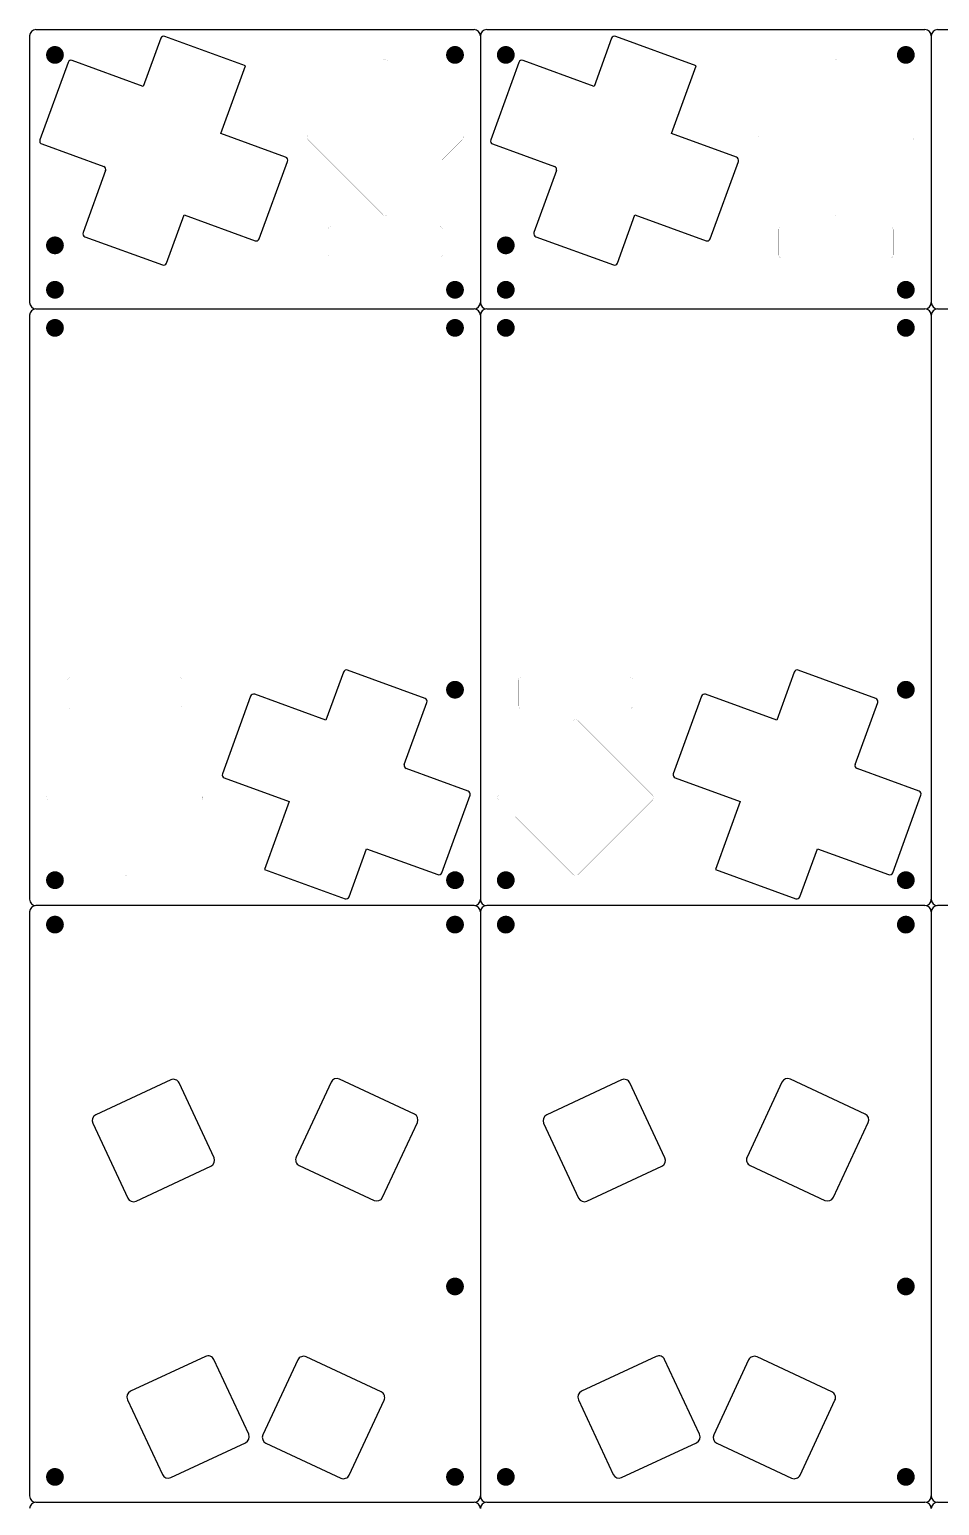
# Model space of a CAD drawing. Extents: x 0 to 355, y 0 to 464.
# Drawn here: x 0 to 143.3, y 231.5 to 464 of the extents above; entities that cross this region are included whole.
import ezdxf

# ---------------------------------------------------------------- set-up
doc = ezdxf.new("R2010")
doc.units = 0
doc.layers.add('20', color=5, linetype='CONTINUOUS')

msp = doc.modelspace()

# ---------------------------------------------------------------- linework, layer by layer
at = {"layer": '20'}
for p, q in [((0, 463), (0, 426)), ((1, 464), (70, 464)), ((33.9981, 458.3054), (21.3122, 462.9227)), ((71, 463), (71, 426)), ((71, 463), (71, 426)), ((72, 464), (141, 464)), ((104.9981, 458.3054), (92.3122, 462.9227)), ((142, 463), (142, 426)), ((142, 463), (142, 426)), ((143, 464), (212, 464)), ((20.6714, 462.6238), (17.9132, 455.0459)), ((91.6714, 462.6238), (88.9132, 455.0459)), ((6.0714, 458.8238), (1.6251, 446.6078)), ((17.9132, 455.0459), (6.7122, 459.1227)), ((30.1012, 447.5988), (33.9981, 458.3054)), ((77.0714, 458.8238), (72.6251, 446.6078)), ((88.9132, 455.0459), (77.7122, 459.1227)), ((101.1012, 447.5988), (104.9981, 458.3054)), ((40.3282, 443.8764), (30.1012, 447.5988)), ((111.3282, 443.8764), (101.1012, 447.5988)), ((1.924, 445.967), (11.6812, 442.4157)), ((72.924, 445.967), (82.6812, 442.4157)), ((11.98, 441.7748), (8.4251, 432.0078)), ((36.1808, 431.0196), (40.6271, 443.2356)), ((82.98, 441.7748), (79.4251, 432.0078)), ((107.1808, 431.0196), (111.6271, 443.2356)), ((21.5808, 427.2196), (24.339, 434.7975)), ((24.339, 434.7975), (35.54, 430.7207)), ((92.5808, 427.2196), (95.339, 434.7975)), ((95.339, 434.7975), (106.54, 430.7207)), ((8.724, 431.367), (20.94, 426.9207)), ((79.724, 431.367), (91.94, 426.9207)), ((0, 426), (0, 421)), ((71, 426), (71, 421)), ((71, 426), (71, 421)), ((142, 426), (142, 421)), ((142, 426), (142, 421)), ((0, 419), (0, 327)), ((1, 420), (70, 420)), ((71, 419), (71, 327)), ((71, 419), (71, 327)), ((72, 420), (141, 420)), ((142, 419), (142, 327)), ((142, 419), (142, 327)), ((143, 420), (212, 420)), ((49.4192, 362.7804), (46.661, 355.2025)), ((62.276, 358.633), (50.06, 363.0793)), ((120.4192, 362.7804), (117.661, 355.2025)), ((133.276, 358.633), (121.06, 363.0793)), ((34.8192, 358.9804), (30.3729, 346.7644)), ((46.661, 355.2025), (35.46, 359.2793)), ((105.8192, 358.9804), (101.3729, 346.7644)), ((117.661, 355.2025), (106.46, 359.2793)), ((59.02, 348.2252), (62.5749, 357.9922)), ((130.02, 348.2252), (133.5749, 357.9922)), ((69.076, 344.033), (59.3188, 347.5844)), ((140.076, 344.033), (130.3188, 347.5844)), ((30.6718, 346.1236), (40.8988, 342.4012)), ((101.6718, 346.1236), (111.8988, 342.4012)), ((40.8988, 342.4012), (37.0019, 331.6946)), ((64.9286, 331.1762), (69.3749, 343.3922)), ((111.8988, 342.4012), (108.0019, 331.6946)), ((135.9286, 331.1762), (140.3749, 343.3922)), ((50.3286, 327.3762), (53.0868, 334.9541)), ((53.0868, 334.9541), (64.2878, 330.8773)), ((121.3286, 327.3762), (124.0868, 334.9541)), ((124.0868, 334.9541), (135.2878, 330.8773)), ((37.0019, 331.6946), (49.6878, 327.0773)), ((108.0019, 331.6946), (120.6878, 327.0773)), ((70, 326), (1, 326)), ((141, 326), (72, 326)), ((212, 326), (143, 326)), ((0, 325), (0, 233)), ((71, 325), (71, 233)), ((71, 325), (71, 233)), ((142, 325), (142, 233)), ((142, 325), (142, 233)), ((22.2262, 298.5375), (10.4442, 293.0435)), ((29.0492, 286.2718), (23.5552, 298.0538)), ((47.4852, 298.1663), (41.9912, 286.3843)), ((60.5961, 293.1559), (48.8141, 298.65)), ((93.2262, 298.5375), (81.4442, 293.0435)), ((100.0492, 286.2718), (94.5552, 298.0538)), ((118.4852, 298.1663), (112.9912, 286.3843)), ((131.5961, 293.1559), (119.8141, 298.65)), ((9.9605, 291.7145), (15.4546, 279.9325)), ((55.5858, 280.045), (61.0798, 291.827)), ((80.9605, 291.7145), (86.4546, 279.9325)), ((126.5858, 280.045), (132.0798, 291.827)), ((16.7835, 279.4488), (28.5655, 284.9429)), ((42.4748, 285.0553), (54.2568, 279.5613)), ((87.7835, 279.4488), (99.5655, 284.9429)), ((113.4748, 285.0553), (125.2568, 279.5613)), ((27.6895, 254.9799), (15.9075, 249.4858)), ((34.5125, 242.7142), (29.0184, 254.4962)), ((42.2452, 254.4188), (36.7512, 242.6368)), ((55.3562, 249.4084), (43.5742, 254.9025)), ((98.6895, 254.9799), (86.9075, 249.4858)), ((105.5125, 242.7142), (100.0184, 254.4962)), ((113.2452, 254.4188), (107.7512, 242.6368)), ((126.3562, 249.4084), (114.5742, 254.9025)), ((15.4238, 248.1569), (20.9179, 236.3749)), ((50.3458, 236.2975), (55.8399, 248.0795)), ((86.4238, 248.1569), (91.9179, 236.3749)), ((121.3458, 236.2975), (126.8399, 248.0795)), ((22.2468, 235.8912), (34.0288, 241.3852)), ((37.2349, 241.3079), (49.0169, 235.8138)), ((93.2468, 235.8912), (105.0288, 241.3852)), ((108.2349, 241.3079), (120.0169, 235.8138)), ((1, 232), (70, 232)), ((1, 232), (70, 232)), ((72, 232), (141, 232)), ((72, 232), (141, 232)), ((143, 232), (212, 232)), ((143, 232), (212, 232))]:
    msp.add_line(p, q, dxfattribs=at)
for points, const_width in [([(4, 459.3, 1), (4, 460.7, 1), (4, 459.3)], 1.4), ([(67, 459.3, 1), (67, 460.7, 1), (67, 459.3)], 1.4), ([(75, 459.3, 1), (75, 460.7, 1), (75, 459.3)], 1.4), ([(138, 459.3, 1), (138, 460.7, 1), (138, 459.3)], 1.4), ([(56.3536, 459.1464, 0.4142), (55.6464, 459.1464)], 0.01), ([(55.6447, 459.1482, 1), (55.6482, 459.1447)], 0.005), ([(55.6482, 459.1447, 1), (55.6447, 459.1482)], 0.005), ([(56.3553, 459.1482, 1), (56.3518, 459.1447)], 0.005), ([(56.3518, 459.1447, 1), (56.3553, 459.1482)], 0.005), ([(127.3536, 459.1464, 0.4142), (126.6464, 459.1464)], 0.01), ([(126.6447, 459.1482, 1), (126.6482, 459.1447)], 0.005), ([(126.6482, 459.1447, 1), (126.6447, 459.1482)], 0.005), ([(127.3553, 459.1482, 1), (127.3518, 459.1447)], 0.005), ([(127.3518, 459.1447, 1), (127.3553, 459.1482)], 0.005), ([(43.8536, 447.3536, 0.4142), (43.8536, 446.6464)], 0.01), ([(43.8518, 447.3553, 1), (43.8553, 447.3518)], 0.005), ([(43.8553, 446.6482, 1), (43.8518, 446.6447)], 0.005), ([(43.8553, 447.3518, 1), (43.8518, 447.3553)], 0.005), ([(43.8518, 446.6447, 1), (43.8553, 446.6482)], 0.005), ([(68.1464, 446.6464, 0.4142), (68.1464, 447.3536)], 0.01), ([(68.1482, 447.3553, 1), (68.1447, 447.3518)], 0.005), ([(68.1447, 446.6482, 1), (68.1482, 446.6447)], 0.005), ([(68.1447, 447.3518, 1), (68.1482, 447.3553)], 0.005), ([(68.1482, 446.6447, 1), (68.1447, 446.6482)], 0.005), ([(114.8536, 447.3536, 0.4142), (114.8536, 446.6464)], 0.01), ([(114.8518, 447.3553, 1), (114.8553, 447.3518)], 0.005), ([(114.8553, 446.6482, 1), (114.8518, 446.6447)], 0.005), ([(114.8553, 447.3518, 1), (114.8518, 447.3553)], 0.005), ([(114.8518, 446.6447, 1), (114.8553, 446.6482)], 0.005), ([(139.1464, 446.6464, 0.4142), (139.1464, 447.3536)], 0.01), ([(139.1482, 447.3553, 1), (139.1447, 447.3518)], 0.005), ([(139.1447, 446.6482, 1), (139.1482, 446.6447)], 0.005), ([(139.1447, 447.3518, 1), (139.1482, 447.3553)], 0.005), ([(139.1482, 446.6447, 1), (139.1447, 446.6482)], 0.005), ([(55.6464, 434.8536, 0.4142), (56.3536, 434.8536)], 0.01), ([(55.6482, 434.8553, 1), (55.6447, 434.8518)], 0.005), ([(55.6447, 434.8518, 1), (55.6482, 434.8553)], 0.005), ([(56.3518, 434.8553, 1), (56.3553, 434.8518)], 0.005), ([(56.3553, 434.8518, 1), (56.3518, 434.8553)], 0.005), ([(126.6464, 434.8536, 0.4142), (127.3536, 434.8536)], 0.01), ([(126.6482, 434.8553, 1), (126.6447, 434.8518)], 0.005), ([(126.6447, 434.8518, 1), (126.6482, 434.8553)], 0.005), ([(127.3518, 434.8553, 1), (127.3553, 434.8518)], 0.005), ([(127.3553, 434.8518, 1), (127.3518, 434.8553)], 0.005), ([(47.5, 433, 0.4142), (47, 432.5)], 0.01), ([(47.0025, 432.5, 1), (46.9975, 432.5)], 0.005), ([(46.9975, 432.5, 1), (47.0025, 432.5)], 0.005), ([(47.5, 433.0025, 1), (47.5, 432.9975)], 0.005), ([(47.5, 432.9975, 1), (47.5, 433.0025)], 0.005), ([(65, 432.5, 0.4142), (64.5, 433)], 0.01), ([(64.5, 433.0025, 1), (64.5, 432.9975)], 0.005), ([(64.5, 432.9975, 1), (64.5, 433.0025)], 0.005), ([(65.0025, 432.5, 1), (64.9975, 432.5)], 0.005), ([(64.9975, 432.5, 1), (65.0025, 432.5)], 0.005), ([(118.5, 433, 0.4142), (118, 432.5)], 0.01), ([(118.0025, 432.5, 1), (117.9975, 432.5)], 0.005), ([(117.9975, 432.5, 1), (118.0025, 432.5)], 0.005), ([(118.5, 433.0025, 1), (118.5, 432.9975)], 0.005), ([(118.5, 432.9975, 1), (118.5, 433.0025)], 0.005), ([(136, 432.5, 0.4142), (135.5, 433)], 0.01), ([(135.5, 433.0025, 1), (135.5, 432.9975)], 0.005), ([(135.5, 432.9975, 1), (135.5, 433.0025)], 0.005), ([(136.0025, 432.5, 1), (135.9975, 432.5)], 0.005), ([(135.9975, 432.5, 1), (136.0025, 432.5)], 0.005), ([(4, 429.3, 1), (4, 430.7, 1), (4, 429.3)], 1.4), ([(75, 429.3, 1), (75, 430.7, 1), (75, 429.3)], 1.4), ([(47, 428.5, 0.4142), (47.5, 428)], 0.01), ([(47.0025, 428.5, 1), (46.9975, 428.5)], 0.005), ([(46.9975, 428.5, 1), (47.0025, 428.5)], 0.005), ([(47.5, 428.0025, 1), (47.5, 427.9975)], 0.005), ([(47.5, 427.9975, 1), (47.5, 428.0025)], 0.005), ([(64.5, 428, 0.4142), (65, 428.5)], 0.01), ([(64.5, 428.0025, 1), (64.5, 427.9975)], 0.005), ([(64.5, 427.9975, 1), (64.5, 428.0025)], 0.005), ([(65.0025, 428.5, 1), (64.9975, 428.5)], 0.005), ([(64.9975, 428.5, 1), (65.0025, 428.5)], 0.005), ([(118, 428.5, 0.4142), (118.5, 428)], 0.01), ([(118.0025, 428.5, 1), (117.9975, 428.5)], 0.005), ([(117.9975, 428.5, 1), (118.0025, 428.5)], 0.005), ([(118.5, 428.0025, 1), (118.5, 427.9975)], 0.005), ([(118.5, 427.9975, 1), (118.5, 428.0025)], 0.005), ([(135.5, 428, 0.4142), (136, 428.5)], 0.01), ([(135.5, 428.0025, 1), (135.5, 427.9975)], 0.005), ([(135.5, 427.9975, 1), (135.5, 428.0025)], 0.005), ([(136.0025, 428.5, 1), (135.9975, 428.5)], 0.005), ([(135.9975, 428.5, 1), (136.0025, 428.5)], 0.005), ([(0, 426.0025, 1), (0, 425.9975)], 0.005), ([(71, 426.0025, 1), (71, 425.9975)], 0.005), ([(71, 425.9975, 1), (71, 426.0025)], 0.005), ([(142, 426.0025, 1), (142, 425.9975)], 0.005), ([(142, 425.9975, 1), (142, 426.0025)], 0.005), ([(4, 422.3, 1), (4, 423.7, 1), (4, 422.3)], 1.4), ([(67, 422.3, 1), (67, 423.7, 1), (67, 422.3)], 1.4), ([(75, 422.3, 1), (75, 423.7, 1), (75, 422.3)], 1.4), ([(138, 422.3, 1), (138, 423.7, 1), (138, 422.3)], 1.4), ([(4, 416.3, 1), (4, 417.7, 1), (4, 416.3)], 1.4), ([(67, 416.3, 1), (67, 417.7, 1), (67, 416.3)], 1.4), ([(75, 416.3, 1), (75, 417.7, 1), (75, 416.3)], 1.4), ([(138, 416.3, 1), (138, 417.7, 1), (138, 416.3)], 1.4), ([(6.5, 362, 0.4142), (6, 361.5)], 0.01), ([(6.0025, 361.5, 1), (5.9975, 361.5)], 0.005), ([(5.9975, 361.5, 1), (6.0025, 361.5)], 0.005), ([(6.5, 362.0025, 1), (6.5, 361.9975)], 0.005), ([(6.5, 361.9975, 1), (6.5, 362.0025)], 0.005), ([(24, 361.5, 0.4142), (23.5, 362)], 0.01), ([(23.5, 362.0025, 1), (23.5, 361.9975)], 0.005), ([(23.5, 361.9975, 1), (23.5, 362.0025)], 0.005), ([(24.0025, 361.5, 1), (23.9975, 361.5)], 0.005), ([(23.9975, 361.5, 1), (24.0025, 361.5)], 0.005), ([(67, 359.3, 1), (67, 360.7, 1), (67, 359.3)], 1.4), ([(77.5, 362, 0.4142), (77, 361.5)], 0.01), ([(77.0025, 361.5, 1), (76.9975, 361.5)], 0.005), ([(76.9975, 361.5, 1), (77.0025, 361.5)], 0.005), ([(77.5, 362.0025, 1), (77.5, 361.9975)], 0.005), ([(77.5, 361.9975, 1), (77.5, 362.0025)], 0.005), ([(95, 361.5, 0.4142), (94.5, 362)], 0.01), ([(94.5, 362.0025, 1), (94.5, 361.9975)], 0.005), ([(94.5, 361.9975, 1), (94.5, 362.0025)], 0.005), ([(95.0025, 361.5, 1), (94.9975, 361.5)], 0.005), ([(94.9975, 361.5, 1), (95.0025, 361.5)], 0.005), ([(138, 359.3, 1), (138, 360.7, 1), (138, 359.3)], 1.4), ([(6, 357.5, 0.4142), (6.5, 357)], 0.01), ([(6.0025, 357.5, 1), (5.9975, 357.5)], 0.005), ([(5.9975, 357.5, 1), (6.0025, 357.5)], 0.005), ([(6.5, 357.0025, 1), (6.5, 356.9975)], 0.005), ([(6.5, 356.9975, 1), (6.5, 357.0025)], 0.005), ([(23.5, 357, 0.4142), (24, 357.5)], 0.01), ([(23.5, 357.0025, 1), (23.5, 356.9975)], 0.005), ([(23.5, 356.9975, 1), (23.5, 357.0025)], 0.005), ([(24.0025, 357.5, 1), (23.9975, 357.5)], 0.005), ([(23.9975, 357.5, 1), (24.0025, 357.5)], 0.005), ([(77, 357.5, 0.4142), (77.5, 357)], 0.01), ([(77.0025, 357.5, 1), (76.9975, 357.5)], 0.005), ([(76.9975, 357.5, 1), (77.0025, 357.5)], 0.005), ([(77.5, 357.0025, 1), (77.5, 356.9975)], 0.005), ([(77.5, 356.9975, 1), (77.5, 357.0025)], 0.005), ([(94.5, 357, 0.4142), (95, 357.5)], 0.01), ([(94.5, 357.0025, 1), (94.5, 356.9975)], 0.005), ([(94.5, 356.9975, 1), (94.5, 357.0025)], 0.005), ([(95.0025, 357.5, 1), (94.9975, 357.5)], 0.005), ([(94.9975, 357.5, 1), (95.0025, 357.5)], 0.005), ([(15.3536, 355.1464, 0.4142), (14.6464, 355.1464)], 0.01), ([(14.6447, 355.1482, 1), (14.6482, 355.1447)], 0.005), ([(14.6482, 355.1447, 1), (14.6447, 355.1482)], 0.005), ([(15.3553, 355.1482, 1), (15.3518, 355.1447)], 0.005), ([(15.3518, 355.1447, 1), (15.3553, 355.1482)], 0.005), ([(86.3536, 355.1464, 0.4142), (85.6464, 355.1464)], 0.01), ([(85.6447, 355.1482, 1), (85.6482, 355.1447)], 0.005), ([(85.6482, 355.1447, 1), (85.6447, 355.1482)], 0.005), ([(86.3553, 355.1482, 1), (86.3518, 355.1447)], 0.005), ([(86.3518, 355.1447, 1), (86.3553, 355.1482)], 0.005), ([(2.8536, 343.3536, 0.4142), (2.8536, 342.6464)], 0.01), ([(2.8518, 343.3553, 1), (2.8553, 343.3518)], 0.005), ([(2.8553, 342.6482, 1), (2.8518, 342.6447)], 0.005), ([(2.8553, 343.3518, 1), (2.8518, 343.3553)], 0.005), ([(2.8518, 342.6447, 1), (2.8553, 342.6482)], 0.005), ([(27.1464, 342.6464, 0.4142), (27.1464, 343.3536)], 0.01), ([(27.1482, 343.3553, 1), (27.1447, 343.3518)], 0.005), ([(27.1447, 342.6482, 1), (27.1482, 342.6447)], 0.005), ([(27.1447, 343.3518, 1), (27.1482, 343.3553)], 0.005), ([(27.1482, 342.6447, 1), (27.1447, 342.6482)], 0.005), ([(73.8536, 343.3536, 0.4142), (73.8536, 342.6464)], 0.01), ([(73.8518, 343.3553, 1), (73.8553, 343.3518)], 0.005), ([(73.8553, 342.6482, 1), (73.8518, 342.6447)], 0.005), ([(73.8553, 343.3518, 1), (73.8518, 343.3553)], 0.005), ([(73.8518, 342.6447, 1), (73.8553, 342.6482)], 0.005), ([(98.1464, 342.6464, 0.4142), (98.1464, 343.3536)], 0.01), ([(98.1482, 343.3553, 1), (98.1447, 343.3518)], 0.005), ([(98.1447, 342.6482, 1), (98.1482, 342.6447)], 0.005), ([(98.1447, 343.3518, 1), (98.1482, 343.3553)], 0.005), ([(98.1482, 342.6447, 1), (98.1447, 342.6482)], 0.005), ([(4, 329.3, 1), (4, 330.7, 1), (4, 329.3)], 1.4), ([(14.6464, 330.8536, 0.4142), (15.3536, 330.8536)], 0.01), ([(14.6482, 330.8553, 1), (14.6447, 330.8518)], 0.005), ([(14.6447, 330.8518, 1), (14.6482, 330.8553)], 0.005), ([(15.3518, 330.8553, 1), (15.3553, 330.8518)], 0.005), ([(15.3553, 330.8518, 1), (15.3518, 330.8553)], 0.005), ([(67, 329.3, 1), (67, 330.7, 1), (67, 329.3)], 1.4), ([(75, 329.3, 1), (75, 330.7, 1), (75, 329.3)], 1.4), ([(85.6464, 330.8536, 0.4142), (86.3536, 330.8536)], 0.01), ([(85.6482, 330.8553, 1), (85.6447, 330.8518)], 0.005), ([(85.6447, 330.8518, 1), (85.6482, 330.8553)], 0.005), ([(86.3518, 330.8553, 1), (86.3553, 330.8518)], 0.005), ([(86.3553, 330.8518, 1), (86.3518, 330.8553)], 0.005), ([(138, 329.3, 1), (138, 330.7, 1), (138, 329.3)], 1.4), ([(4, 322.3, 1), (4, 323.7, 1), (4, 322.3)], 1.4), ([(67, 322.3, 1), (67, 323.7, 1), (67, 322.3)], 1.4), ([(75, 322.3, 1), (75, 323.7, 1), (75, 322.3)], 1.4), ([(138, 322.3, 1), (138, 323.7, 1), (138, 322.3)], 1.4), ([(67, 265.3, 1), (67, 266.7, 1), (67, 265.3)], 1.4), ([(138, 265.3, 1), (138, 266.7, 1), (138, 265.3)], 1.4), ([(4, 235.3, 1), (4, 236.7, 1), (4, 235.3)], 1.4), ([(67, 235.3, 1), (67, 236.7, 1), (67, 235.3)], 1.4), ([(75, 235.3, 1), (75, 236.7, 1), (75, 235.3)], 1.4), ([(138, 235.3, 1), (138, 236.7, 1), (138, 235.3)], 1.4)]:
    msp.add_lwpolyline(points, format="xyb", dxfattribs=dict(at, const_width=const_width))
at = {"layer": '20', "const_width": 0.01}
for points in [[(43.8536, 447.3536), (55.6464, 459.1464)], [(56.3536, 459.1464), (68.1464, 447.3536)], [(114.8536, 447.3536), (126.6464, 459.1464)], [(127.3536, 459.1464), (139.1464, 447.3536)], [(55.6464, 434.8536), (43.8536, 446.6464)], [(68.1464, 446.6464), (56.3536, 434.8536)], [(126.6464, 434.8536), (114.8536, 446.6464)], [(139.1464, 446.6464), (127.3536, 434.8536)], [(47, 428.5), (47, 432.5)], [(47.5, 433), (64.5, 433)], [(65, 428.5), (65, 432.5)], [(118, 428.5), (118, 432.5)], [(118.5, 433), (135.5, 433)], [(136, 428.5), (136, 432.5)], [(64.5, 428), (47.5, 428)], [(135.5, 428), (118.5, 428)], [(0, 426), (71, 426)], [(71, 426), (142, 426)], [(142, 426), (213, 426)], [(6, 361.5), (6, 357.5)], [(6.5, 362), (23.5, 362)], [(24, 361.5), (24, 357.5)], [(77, 361.5), (77, 357.5)], [(77.5, 362), (94.5, 362)], [(95, 361.5), (95, 357.5)], [(23.5, 357), (6.5, 357)], [(94.5, 357), (77.5, 357)], [(2.8536, 343.3536), (14.6464, 355.1464)], [(15.3536, 355.1464), (27.1464, 343.3536)], [(73.8536, 343.3536), (85.6464, 355.1464)], [(86.3536, 355.1464), (98.1464, 343.3536)], [(14.6464, 330.8536), (2.8536, 342.6464)], [(27.1464, 342.6464), (15.3536, 330.8536)], [(85.6464, 330.8536), (73.8536, 342.6464)], [(98.1464, 342.6464), (86.3536, 330.8536)]]:
    msp.add_lwpolyline(points, dxfattribs=at)
at = {"layer": '20'}
for centre, radius, start, end in [((1, 463), 1, 90, 180), ((21.1412, 462.4528), 0.5, 69.9998, 159.9999), ((70, 463), 1, 0, 90), ((72, 463), 1, 90, 180), ((92.1412, 462.4528), 0.5, 69.9998, 159.9999), ((141, 463), 1, 0, 90), ((143, 463), 1, 90, 180), ((6.5412, 458.6528), 0.5, 69.9998, 159.9999), ((77.5412, 458.6528), 0.5, 69.9998, 159.9999), ((2.095, 446.4368), 0.5, 160.0003, 250.0001), ((73.095, 446.4368), 0.5, 160.0003, 250.0001), ((11.5102, 441.9458), 0.5, 340.0003, 70.0001), ((40.1572, 443.4066), 0.5, 340.0003, 70.0001), ((82.5102, 441.9458), 0.5, 340.0003, 70.0001), ((111.1572, 443.4066), 0.5, 340.0003, 70.0001), ((8.895, 431.8368), 0.5, 160.0003, 250.0001), ((35.711, 431.1906), 0.5, 249.9998, 339.9999), ((79.895, 431.8368), 0.5, 160.0003, 250.0001), ((106.711, 431.1906), 0.5, 249.9998, 339.9999), ((21.111, 427.3906), 0.5, 249.9998, 339.9999), ((92.111, 427.3906), 0.5, 249.9998, 339.9999), ((1, 421), 1, 180, 270), ((70, 421), 1, 270, 0), ((72, 421), 1, 180, 270), ((141, 421), 1, 270, 0), ((143, 421), 1, 180, 270), ((1, 419), 1, 90, 180), ((70, 419), 1, 0, 90), ((72, 419), 1, 90, 180), ((141, 419), 1, 0, 90), ((143, 419), 1, 90, 180), ((49.889, 362.6094), 0.5, 69.9998, 159.9999), ((120.889, 362.6094), 0.5, 69.9998, 159.9999), ((35.289, 358.8094), 0.5, 69.9998, 159.9999), ((62.105, 358.1632), 0.5, 340.0003, 70.0001), ((106.289, 358.8094), 0.5, 69.9998, 159.9999), ((133.105, 358.1632), 0.5, 340.0003, 70.0001), ((30.8428, 346.5934), 0.5, 160.0003, 250.0001), ((59.4898, 348.0542), 0.5, 160.0003, 250.0001), ((101.8428, 346.5934), 0.5, 160.0003, 250.0001), ((130.4898, 348.0542), 0.5, 160.0003, 250.0001), ((68.905, 343.5632), 0.5, 340.0003, 70.0001), ((139.905, 343.5632), 0.5, 340.0003, 70.0001), ((64.4588, 331.3472), 0.5, 249.9998, 339.9999), ((135.4588, 331.3472), 0.5, 249.9998, 339.9999), ((1, 327), 1, 180, 270), ((1, 325), 1, 90, 180), ((49.8588, 327.5472), 0.5, 249.9998, 339.9999), ((70, 327), 1, 270, 0), ((70, 325), 1, 0, 90), ((72, 327), 1, 180, 270), ((72, 325), 1, 90, 180), ((120.8588, 327.5472), 0.5, 249.9998, 339.9999), ((141, 327), 1, 270, 0), ((141, 325), 1, 0, 90), ((143, 327), 1, 180, 270), ((143, 325), 1, 90, 180), ((22.6488, 297.6312), 1, 24.9999, 114.9999), ((48.3915, 297.7437), 1, 65, 155), ((93.6489, 297.6312), 1, 24.9999, 114.9999), ((119.3915, 297.7437), 1, 65, 155), ((10.8668, 292.1371), 1, 115.0001, 205.0001), ((60.1735, 292.2496), 1, 335, 65), ((81.8668, 292.1371), 1, 115.0001, 205.0001), ((131.1735, 292.2496), 1, 335, 65), ((28.1429, 285.8492), 1, 295, 25), ((42.8975, 285.9617), 1, 155, 245), ((99.1429, 285.8492), 1, 295, 25), ((113.8975, 285.9617), 1, 155, 245), ((16.3609, 280.3551), 1, 205.0001, 295.0001), ((54.6795, 280.4676), 1, 245, 335), ((87.3609, 280.3551), 1, 205.0001, 295.0001), ((125.6795, 280.4676), 1, 245, 335), ((28.1121, 254.0736), 1, 24.9999, 114.9999), ((43.1516, 253.9962), 1, 65.0001, 155.0001), ((99.1121, 254.0736), 1, 24.9999, 114.9999), ((114.1516, 253.9962), 1, 65.0001, 155.0001), ((16.3301, 248.5795), 1, 115.0001, 205.0001), ((54.9336, 248.5021), 1, 335.0001, 65.0001), ((87.3301, 248.5795), 1, 115.0001, 205.0001), ((125.9336, 248.5021), 1, 335.0001, 65.0001), ((33.6062, 242.2916), 1, 294.9999, 24.9999), ((37.6575, 242.2142), 1, 154.9999, 244.9999), ((104.6062, 242.2916), 1, 294.9999, 24.9999), ((108.6575, 242.2142), 1, 154.9999, 244.9999), ((21.8242, 236.7975), 1, 205.0001, 295.0001), ((49.4395, 236.7201), 1, 244.9999, 334.9999), ((92.8242, 236.7975), 1, 205.0001, 295.0001), ((120.4395, 236.7201), 1, 244.9999, 334.9999), ((1, 233), 1, 180, 270), ((70, 233), 1, 270, 0), ((72, 233), 1, 180, 270), ((141, 233), 1, 270, 0), ((143, 233), 1, 180, 270), ((1, 231), 1, 90, 180), ((70, 231), 1, 0, 90), ((72, 231), 1, 90, 180), ((141, 231), 1, 0, 90), ((143, 231), 1, 90, 180)]:
    msp.add_arc(centre, radius, start, end, dxfattribs=at)

doc.saveas('drawing.dxf')
